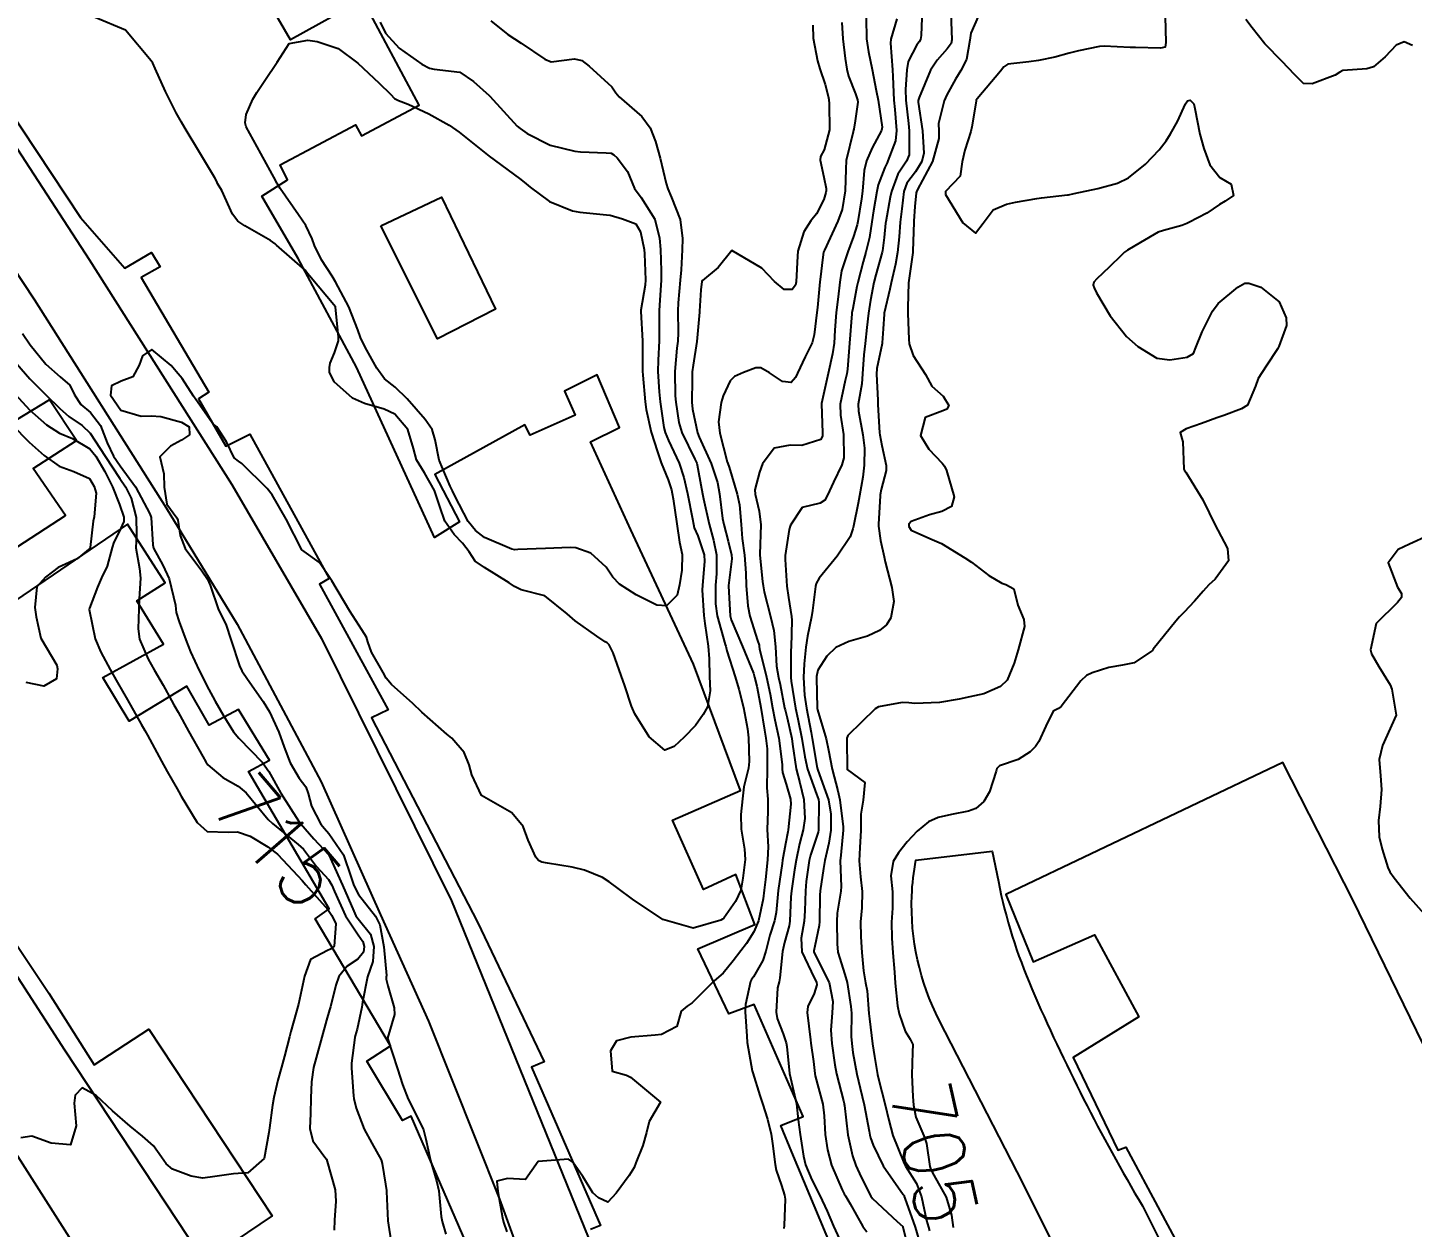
# Model space of a CAD drawing. Header units: metres. Extents: x 298520 to 308411, y 7433745 to 7450750.
# Drawn here: x 305556.5 to 305647.5, y 7436305.3 to 7436384.1 of the extents above; entities that cross this region are included whole.
import ezdxf
from ezdxf.enums import TextEntityAlignment as Align

# ---------------------------------------------------------------- set-up
doc = ezdxf.new("R2010")
doc.units = ezdxf.units.M
doc.header["$LTSCALE"] = 10
for name, color, linetype in [('Cotas', 45, 'Continuous'), ('Curvas de Nivel 1m', 11, 'Continuous'), ('Curvas de Nivel 5m', 15, 'Continuous'), ('Edificações', 30, 'Continuous'), ('Vias Primárias', 230, 'Continuous')]:
    doc.layers.add(name, color=color, linetype=linetype)
doc.styles.add('Style-STANDARD', font='STANDARD.shx')

msp = doc.modelspace()

# ---------------------------------------------------------------- linework, layer by layer
at = {"layer": 'Curvas de Nivel 1m', "flags": 128}
for points, elevation in [([(305615.289, 7436385.365), (305615.215, 7436383.635), (305615.169, 7436383.367), (305615.087, 7436383.222), (305614.938, 7436383.028), (305614.371, 7436381.926), (305614.278, 7436381.376), (305614.184, 7436380.093), (305614.203, 7436379.377), (305614.395, 7436377.85), (305614.437, 7436377.374), (305614.421, 7436375.8), (305614.262, 7436375.376), (305613.688, 7436374.528), (305613.258, 7436373.386), (305613.182, 7436373.022), (305612.892, 7436371.389), (305612.879, 7436371.302), (305612.783, 7436370.364), (305612.682, 7436369.483), (305612.666, 7436369.391), (305612.24, 7436367.906), (305612.113, 7436367.396), (305611.878, 7436366.251), (305611.748, 7436365.4), (305611.653, 7436364.461), (305611.538, 7436363.402), (305611.442, 7436362.653), (305611.368, 7436361.403), (305611.324, 7436360.745), (305611.087, 7436359.406), (305611.095, 7436358.959), (305611.391, 7436357.402), (305611.493, 7436356.528), (305611.483, 7436355.401), (305611.382, 7436354.616), (305611.169, 7436353.404), (305611.076, 7436352.904), (305610.772, 7436351.408), (305610.731, 7436351.228), (305610.546, 7436350.699), (305609.695, 7436349.423), (305608.518, 7436347.995), (305608.318, 7436347.638), (305608.27, 7436347.442), (305608.074, 7436345.859), (305608.01, 7436345.445), (305607.742, 7436344.175), (305607.633, 7436343.448), (305607.533, 7436342.363), (305607.497, 7436341.449), (305607.56, 7436340.31), (305607.681, 7436339.447), (305607.988, 7436337.854), (305608.064, 7436337.443), (305608.366, 7436335.63), (305608.402, 7436335.44), (305608.423, 7436335.379), (305609.122, 7436333.432), (305609.284, 7436332.475), (305609.276, 7436331.43), (305609.16, 7436330.576), (305608.896, 7436329.434), (305608.81, 7436328.912), (305608.585, 7436327.437), (305608.554, 7436327.152), (305608.543, 7436325.437), (305608.52, 7436325.158), (305608.227, 7436323.813), (305608.165, 7436323.499), (305608.167, 7436323.441), (305608.221, 7436323.327), (305609.173, 7436321.43), (305609.424, 7436320.184), (305609.364, 7436319.428), (305609.288, 7436318.302), (305609.35, 7436317.428), (305609.539, 7436316.019), (305609.65, 7436315.425), (305610.105, 7436313.651), (305610.156, 7436313.472), (305610.167, 7436313.419), (305610.182, 7436313.338), (305610.406, 7436311.415), (305610.696, 7436310.047), (305610.925, 7436309.407), (305611.283, 7436308.64), (305611.912, 7436307.392), (305612.03, 7436307.225), (305613.648, 7436305.734), (305614.003, 7436305.401), (305614.016, 7436305.37), (305614.409, 7436303.786)], 708), ([(305579.671, 7436384.51), (305580.02, 7436383.784), (305580.929, 7436382.81), (305582.414, 7436381.755), (305582.91, 7436381.497), (305583.23, 7436381.427), (305584.908, 7436381.232), (305585.8, 7436380.614), (305586.845, 7436379.701), (305586.869, 7436379.677), (305586.892, 7436379.653), (305588.674, 7436377.682), (305588.87, 7436377.512), (305589.341, 7436377.198), (305590.855, 7436376.423), (305592.456, 7436376.027), (305592.847, 7436375.994), (305594.532, 7436375.927), (305594.846, 7436375.892), (305595.024, 7436375.787), (305595.241, 7436375.604), (305595.929, 7436374.688), (305596.383, 7436373.587), (305596.814, 7436372.983), (305597.723, 7436371.571), (305598.036, 7436370.312), (305598.087, 7436369.567), (305598.142, 7436368.183), (305598.141, 7436367.566), (305598.058, 7436366.242), (305598.008, 7436365.567), (305598.015, 7436364.262), (305598.013, 7436363.567), (305597.938, 7436362.314), (305597.926, 7436361.567), (305598.002, 7436360.224), (305598.072, 7436359.566), (305598.316, 7436357.883), (305598.397, 7436357.562), (305598.625, 7436357.026), (305599.321, 7436355.549), (305599.637, 7436354.588), (305599.862, 7436353.541), (305600.202, 7436351.892), (305600.257, 7436351.534), (305600.309, 7436351.293), (305600.545, 7436350.755), (305600.953, 7436349.526), (305600.983, 7436349.071), (305600.845, 7436347.527), (305600.838, 7436347.196), (305600.943, 7436345.525), (305601.006, 7436344.996), (305601.226, 7436343.522), (305601.296, 7436342.676), (305601.307, 7436341.521), (305601.365, 7436340.579), (305601.172, 7436339.522), (305600.896, 7436339.037), (305600.401, 7436338.304), (305599.644, 7436337.541), (305598.998, 7436336.936), (305598.38, 7436336.679), (305597.36, 7436337.57), (305596.408, 7436339.081), (305596.245, 7436339.416), (305596.194, 7436339.583), (305595.758, 7436340.922), (305595.519, 7436341.594), (305594.986, 7436343.071), (305594.728, 7436343.606), (305594.586, 7436343.73), (305594.465, 7436343.807), (305593.911, 7436344.173), (305592.478, 7436345.175), (305591.97, 7436345.635), (305590.5, 7436346.817), (305588.951, 7436347.229), (305588.509, 7436347.427), (305588.147, 7436347.684), (305586.523, 7436348.687), (305585.921, 7436349.103), (305585.517, 7436349.715), (305585.09, 7436350.273), (305584.544, 7436350.849), (305583.936, 7436351.736), (305583.606, 7436352.701), (305583.248, 7436353.743), (305582.594, 7436354.907), (305582.068, 7436355.755), (305581.864, 7436356.508), (305581.489, 7436357.761), (305580.643, 7436358.759), (305579.952, 7436359.087), (305578.649, 7436359.448), (305577.855, 7436359.808), (305576.663, 7436360.872), (305576.356, 7436361.511), (305576.345, 7436361.825), (305576.394, 7436362.108), (305576.687, 7436362.789), (305576.952, 7436363.565), (305576.938, 7436363.818), (305576.736, 7436365.807), (305575.034, 7436367.846), (305574.915, 7436368.008), (305574.757, 7436368.212), (305572.866, 7436369.869), (305572.774, 7436369.949), (305572.481, 7436370.168), (305570.785, 7436371.127), (305570.331, 7436371.44), (305569.98, 7436371.902), (305569.274, 7436373.455), (305569.001, 7436373.917), (305568.94, 7436374.034), (305568.826, 7436374.272), (305567.836, 7436375.93), (305566.867, 7436377.526), (305566.62, 7436377.943), (305566.278, 7436378.547), (305565.569, 7436379.953), (305564.908, 7436381.467), (305564.754, 7436381.805), (305564.643, 7436381.964), (305562.943, 7436383.99), (305560.951, 7436384.812)], 714), ([(305586.952, 7436384.598), (305588.068, 7436383.689), (305588.934, 7436383.119), (305590.501, 7436382.074), (305590.917, 7436381.911), (305592.453, 7436382.102), (305592.918, 7436381.994), (305593.399, 7436381.625), (305594.899, 7436380.255), (305595.156, 7436379.867), (305595.384, 7436379.603), (305596.874, 7436378.32), (305597.418, 7436377.574), (305597.756, 7436376.669), (305598.074, 7436375.568), (305598.476, 7436373.913), (305598.569, 7436373.563), (305598.814, 7436372.984), (305599.383, 7436371.551), (305599.54, 7436370.308), (305599.514, 7436369.549), (305599.443, 7436368.233), (305599.383, 7436367.55), (305599.244, 7436366.069), (305599.233, 7436365.552), (305599.261, 7436364.104), (305599.229, 7436363.552), (305599.166, 7436363.083), (305599.039, 7436361.555), (305599.065, 7436359.962), (305599.099, 7436359.553), (305599.296, 7436358.207), (305599.496, 7436357.547), (305600.342, 7436355.799), (305600.476, 7436355.532), (305600.505, 7436355.435), (305600.597, 7436354.949), (305600.852, 7436353.527), (305600.915, 7436353.19), (305601.284, 7436351.523), (305601.583, 7436350.479), (305601.778, 7436349.518), (305601.768, 7436348.27), (305601.716, 7436347.518), (305601.715, 7436346.297), (305601.817, 7436345.517), (305602.338, 7436343.637), (305602.377, 7436343.511), (305602.458, 7436343.209), (305603.001, 7436341.504), (305603.233, 7436340.694), (305603.539, 7436339.499), (305603.812, 7436338.083), (305603.866, 7436337.495), (305603.918, 7436335.946), (305603.868, 7436335.495), (305603.572, 7436334.277), (305603.471, 7436333.499), (305603.369, 7436332.458), (305603.386, 7436331.499), (305603.611, 7436330.186), (305603.65, 7436329.496), (305603.51, 7436328.269), (305603.371, 7436327.499), (305603.028, 7436326.735), (305602.245, 7436325.643), (305602.177, 7436325.578), (305602.058, 7436325.513), (305600.237, 7436324.989), (305598.243, 7436325.56), (305596.263, 7436326.898), (305595.319, 7436327.594), (305594.721, 7436328.047), (305594.28, 7436328.322), (305593.11, 7436328.797), (305592.287, 7436328.997), (305590.666, 7436329.27), (305590.29, 7436329.334), (305590.074, 7436329.437), (305589.899, 7436329.656), (305589.405, 7436330.765), (305589.067, 7436331.669), (305588.326, 7436332.562), (305586.343, 7436333.7), (305585.706, 7436335.059), (305585.515, 7436335.713), (305585.193, 7436336.535), (305584.389, 7436337.464), (305584.06, 7436337.733), (305582.407, 7436339.18), (305581.815, 7436339.756), (305580.425, 7436341.007), (305580.078, 7436341.424), (305579.872, 7436341.778), (305579.116, 7436343.127), (305578.87, 7436343.794), (305578.788, 7436344.117), (305578.471, 7436344.593), (305577.685, 7436345.808), (305576.513, 7436347.82), (305575.703, 7436349.011), (305574.533, 7436349.85), (305573.512, 7436351.86), (305572.577, 7436353.466), (305572.267, 7436353.873), (305570.599, 7436355.523), (305570.384, 7436355.677), (305570.097, 7436355.898), (305569.579, 7436356.945), (305568.942, 7436357.915), (305568.773, 7436358.057), (305568.636, 7436358.188), (305567.428, 7436359.932), (305566.665, 7436361.1), (305566.276, 7436361.553), (305565.942, 7436361.951), (305564.688, 7436363.003), (305564.078, 7436362.58), (305563.855, 7436361.978), (305563.431, 7436361.216), (305562.662, 7436360.926), (305562.041, 7436360.615), (305561.974, 7436359.997), (305562.643, 7436359.022), (305563.984, 7436358.632), (305564.64, 7436358.646), (305565.276, 7436358.597), (305566.636, 7436358.23), (305567.138, 7436357.935), (305567.159, 7436357.401), (305566.619, 7436357.043), (305565.905, 7436356.659), (305565.202, 7436355.961), (305565.466, 7436354.832), (305565.496, 7436353.956), (305565.672, 7436352.847), (305566.319, 7436351.944), (305566.393, 7436351.784), (305566.541, 7436350.792), (305566.874, 7436349.937), (305567.972, 7436348.472), (305568.33, 7436347.922), (305568.507, 7436347.516), (305569.056, 7436345.911), (305569.533, 7436344.963), (305569.902, 7436343.898), (305570.438, 7436342.217), (305570.602, 7436341.888), (305570.972, 7436341.34), (305571.994, 7436339.874), (305572.406, 7436339.211), (305573.031, 7436337.864), (305573.364, 7436336.874), (305573.774, 7436335.856), (305574.353, 7436334.844), (305574.79, 7436334.286), (305574.944, 7436333.841), (305575.158, 7436333.01), (305575.786, 7436331.828), (305576.016, 7436331.531), (305576.307, 7436331.214), (305577.279, 7436329.81), (305577.77, 7436328.314), (305577.943, 7436327.803), (305578.264, 7436327.2), (305579.371, 7436325.783), (305579.666, 7436325.208), (305579.915, 7436323.775), (305580.088, 7436321.878), (305580.08, 7436321.772), (305580.068, 7436321.648), (305580.187, 7436321.21), (305580.604, 7436319.766), (305580.617, 7436319.317), (305580.153, 7436317.77), (305580.808, 7436315.763), (305581.151, 7436314.721), (305581.509, 7436313.756), (305582.086, 7436312.643), (305582.517, 7436311.746), (305582.68, 7436311.13), (305582.986, 7436309.741), (305583.386, 7436308.39), (305583.538, 7436307.735), (305583.695, 7436306.046), (305583.749, 7436305.733), (305583.994, 7436304.887)], 713), ([(305608.092, 7436384.308), (305608.116, 7436383.448), (305608.399, 7436381.967), (305608.562, 7436381.444), (305608.903, 7436380.417), (305609.109, 7436379.651), (305609.148, 7436379.436), (305609.18, 7436379.144), (305609.199, 7436377.435), (305608.85, 7436376.124), (305608.602, 7436375.685), (305608.575, 7436375.443), (305608.832, 7436374.335), (305608.971, 7436373.585), (305608.974, 7436373.438), (305608.951, 7436373.308), (305608.814, 7436372.864), (305608.331, 7436371.914), (305607.975, 7436371.448), (305607.504, 7436370.735), (305607.119, 7436369.457), (305607.085, 7436369.14), (305607.006, 7436367.457), (305606.961, 7436367.237), (305606.738, 7436366.955), (305606.211, 7436366.941), (305605.58, 7436367.477), (305604.756, 7436368.351), (305602.773, 7436369.51), (305601.875, 7436368.4), (305600.858, 7436367.529), (305600.808, 7436367.464), (305600.737, 7436366.93), (305600.654, 7436365.531), (305600.652, 7436365.46), (305600.478, 7436363.533), (305600.23, 7436361.986), (305600.181, 7436361.537), (305600.174, 7436361.044), (305600.162, 7436359.537), (305600.202, 7436359.09), (305600.526, 7436357.532), (305600.629, 7436357.252), (305601.427, 7436355.522), (305601.837, 7436354.271), (305601.977, 7436353.516), (305602.166, 7436351.907), (305602.244, 7436351.513), (305602.542, 7436350.426), (305602.767, 7436349.508), (305602.786, 7436349.252), (305602.563, 7436347.509), (305602.56, 7436347.462), (305602.669, 7436345.508), (305602.732, 7436345.255), (305603.47, 7436343.5), (305604.193, 7436341.736), (305604.277, 7436341.492), (305604.427, 7436340.889), (305604.65, 7436339.721), (305604.685, 7436339.486), (305604.918, 7436338.002), (305605.008, 7436337.481), (305605.092, 7436336.77), (305605.092, 7436335.479), (305605.086, 7436334.215), (305605.151, 7436333.478), (305605.145, 7436332.663), (305605.096, 7436331.478), (305605.162, 7436330.337), (305605.122, 7436329.478), (305604.982, 7436328.182), (305604.908, 7436327.48), (305604.832, 7436326.914), (305604.527, 7436325.486), (305604.235, 7436324.742), (305603.736, 7436323.986), (305603.377, 7436323.498), (305602.877, 7436322.839), (305602.201, 7436322.033), (305601.925, 7436321.786), (305601.598, 7436321.519), (305600.178, 7436320.087), (305599.854, 7436319.865), (305599.462, 7436319.547), (305599.176, 7436318.537), (305598.157, 7436318.003), (305597.754, 7436317.967), (305596.156, 7436317.844), (305595.213, 7436317.594), (305594.81, 7436316.933), (305594.924, 7436315.598), (305595.869, 7436315.332), (305596.119, 7436315.215), (305598.103, 7436313.56), (305597.351, 7436312.3), (305597.168, 7436311.569), (305596.924, 7436310.712), (305596.48, 7436309.576), (305596.358, 7436309.269), (305596.045, 7436308.748), (305595.182, 7436307.593), (305594.63, 7436306.994), (305594.028, 7436307.288), (305593.642, 7436307.614), (305592.99, 7436308.673), (305592.346, 7436309.627), (305592.055, 7436309.819), (305590.053, 7436309.66), (305589.219, 7436308.491), (305588.042, 7436308.543), (305587.354, 7436308.373), (305587.411, 7436307.686), (305587.724, 7436305.966), (305587.775, 7436305.682), (305587.997, 7436305.039)], 712), ([(305610.015, 7436384.486), (305610.064, 7436383.423), (305610.224, 7436382.12), (305610.328, 7436381.419), (305610.443, 7436380.952), (305610.897, 7436379.81), (305611.034, 7436379.409), (305611.048, 7436379.251), (305610.872, 7436378.03), (305610.791, 7436377.484), (305610.782, 7436377.411), (305610.759, 7436377.309), (305610.297, 7436375.418), (305610.259, 7436374.841), (305610.223, 7436373.419), (305610.017, 7436372.21), (305609.754, 7436371.426), (305608.863, 7436369.527), (305608.818, 7436369.439), (305608.812, 7436369.4), (305608.767, 7436369.076), (305608.585, 7436367.602), (305608.567, 7436367.442), (305608.403, 7436365.767), (305608.356, 7436365.444), (305608.192, 7436363.961), (305608.062, 7436363.446), (305607.607, 7436362.533), (305607.095, 7436361.456), (305606.96, 7436361.167), (305606.667, 7436360.841), (305606.111, 7436360.912), (305605.244, 7436361.481), (305604.677, 7436361.793), (305604.361, 7436361.809), (305603.548, 7436361.501), (305602.948, 7436361.229), (305602.667, 7436360.945), (305602.206, 7436359.966), (305602.07, 7436359.516), (305601.902, 7436358.255), (305601.997, 7436357.516), (305602.481, 7436355.635), (305602.52, 7436355.511), (305602.601, 7436355.277), (305603.129, 7436353.505), (305603.276, 7436352.799), (305603.384, 7436351.502), (305603.463, 7436350.581), (305603.616, 7436349.499), (305603.708, 7436348.312), (305603.718, 7436347.498), (305603.83, 7436346.159), (305603.957, 7436345.495), (305604.467, 7436343.889), (305604.567, 7436343.591), (305604.581, 7436343.488), (305604.603, 7436343.346), (305605.065, 7436341.481), (305605.302, 7436340.357), (305605.457, 7436339.474), (305605.613, 7436338.68), (305605.863, 7436337.468), (305606.087, 7436335.744), (305606.091, 7436335.464), (305606.112, 7436335.215), (305606.353, 7436334.461), (305606.624, 7436333.457), (305606.647, 7436333.148), (305606.477, 7436331.458), (305606.454, 7436331.316), (305606.304, 7436330.523), (305606.114, 7436329.463), (305606.078, 7436329.25), (305605.833, 7436327.467), (305605.693, 7436326.026), (305605.59, 7436325.47), (305605.287, 7436324.527), (305605.003, 7436323.478), (305604.82, 7436322.875), (305604.197, 7436321.794), (305604.063, 7436321.623), (305603.998, 7436321.492), (305603.688, 7436319.984), (305603.666, 7436319.495), (305603.756, 7436317.895), (305603.791, 7436317.494), (305604.125, 7436315.614), (305604.154, 7436315.49), (305604.619, 7436313.994), (305604.784, 7436313.48), (305605.122, 7436312.44), (305605.354, 7436311.471), (305605.446, 7436310.849), (305605.619, 7436309.467), (305605.685, 7436309.101), (305606.039, 7436308.095), (305606.242, 7436307.458), (305606.287, 7436307.199), (305606.211, 7436305.458), (305606.188, 7436305.271)], 711), ([(305613.612, 7436384.728), (305613.219, 7436383.387), (305613.199, 7436383.127), (305613.331, 7436381.386), (305613.352, 7436380.942), (305613.432, 7436379.385), (305613.488, 7436378.78), (305613.597, 7436377.383), (305613.537, 7436376.702), (305613.033, 7436375.388), (305612.973, 7436375.258), (305612.839, 7436374.955), (305612.402, 7436373.819), (305612.307, 7436373.395), (305612.092, 7436372.109), (305611.977, 7436371.398), (305611.816, 7436370.366), (305611.589, 7436369.402), (305611.411, 7436368.756), (305611.057, 7436367.407), (305611, 7436367.148), (305610.726, 7436365.696), (305610.671, 7436365.411), (305610.668, 7436365.357), (305610.513, 7436363.413), (305610.375, 7436361.717), (305610.326, 7436361.415), (305610.219, 7436360.967), (305609.906, 7436359.421), (305609.909, 7436358.684), (305610.109, 7436357.418), (305610.141, 7436355.886), (305610.015, 7436355.419), (305609.454, 7436354.289), (305609.068, 7436353.433), (305608.894, 7436353.119), (305608.575, 7436352.92), (305607.404, 7436352.618), (305606.634, 7436351.459), (305606.613, 7436351.399), (305606.55, 7436351.181), (305606.284, 7436349.464), (305606.273, 7436349.207), (305606.392, 7436347.462), (305606.502, 7436346.719), (305606.706, 7436345.458), (305606.712, 7436345.226), (305606.668, 7436343.458), (305606.664, 7436343.254), (305606.649, 7436341.458), (305606.667, 7436341.221), (305606.973, 7436339.454), (305607.116, 7436338.742), (305607.378, 7436337.45), (305607.57, 7436336.253), (305607.742, 7436335.446), (305608.346, 7436333.795), (305608.478, 7436333.439), (305608.501, 7436333.278), (305608.48, 7436331.438), (305608.456, 7436331.294), (305608.307, 7436330.844), (305607.945, 7436329.795), (305607.866, 7436329.444), (305607.672, 7436328.053), (305607.612, 7436327.447), (305607.567, 7436326.133), (305607.523, 7436325.447), (305607.338, 7436324.343), (305607.373, 7436323.449), (305608.197, 7436321.723), (305608.34, 7436321.439), (305608.368, 7436321.262), (305608.186, 7436320.702), (305607.78, 7436319.841), (305607.728, 7436319.444), (305607.943, 7436317.654), (305607.974, 7436317.442), (305608.135, 7436316.236), (305608.232, 7436315.439), (305608.263, 7436315.297), (305608.756, 7436313.433), (305608.853, 7436312.671), (305608.914, 7436311.432), (305609.057, 7436310.436), (305609.336, 7436309.427), (305610.037, 7436307.809), (305610.167, 7436307.55), (305610.238, 7436307.417), (305610.556, 7436306.881), (305611.389, 7436305.399), (305611.644, 7436305.04)], 709), ([(305617.168, 7436385.13), (305617.222, 7436383.337), (305617.178, 7436383.099), (305616.934, 7436382.751), (305616.263, 7436382.01), (305615.836, 7436381.356), (305615.095, 7436379.567), (305615.016, 7436379.368), (305615.012, 7436379.248), (305615.304, 7436377.363), (305615.387, 7436375.901), (305615.255, 7436375.364), (305614.836, 7436374.677), (305614.282, 7436373.922), (305614.085, 7436373.377), (305613.94, 7436372.245), (305613.847, 7436371.379), (305613.762, 7436370.402), (305613.667, 7436369.381), (305613.53, 7436368.613), (305613.249, 7436367.385), (305613.159, 7436366.966), (305612.797, 7436365.389), (305612.783, 7436365.328), (305612.713, 7436364.362), (305612.654, 7436363.439), (305612.645, 7436363.391), (305612.309, 7436361.764), (305612.285, 7436361.394), (305612.361, 7436359.687), (305612.37, 7436359.393), (305612.489, 7436357.537), (305612.504, 7436357.391), (305612.623, 7436356.705), (305612.92, 7436355.387), (305612.918, 7436355.068), (305612.587, 7436353.803), (305612.524, 7436353.45), (305612.517, 7436353.391), (305612.422, 7436351.524), (305612.423, 7436351.391), (305612.544, 7436350.466), (305612.777, 7436349.388), (305612.863, 7436349.053), (305613.281, 7436347.382), (305613.424, 7436346.456), (305613.234, 7436345.382), (305612.935, 7436344.929), (305612.475, 7436344.552), (305611.701, 7436344.167), (305610.467, 7436343.828), (305609.611, 7436343.423), (305609.023, 7436342.866), (305608.44, 7436341.939), (305608.347, 7436341.528), (305608.342, 7436341.441), (305608.38, 7436339.473), (305608.387, 7436339.44), (305608.412, 7436339.327), (305608.981, 7436337.434), (305609.137, 7436336.677), (305609.38, 7436335.43), (305609.753, 7436334.022), (305609.885, 7436333.425), (305610.097, 7436331.642), (305610.095, 7436331.422), (305609.93, 7436329.79), (305609.904, 7436329.424), (305609.962, 7436327.737), (305609.947, 7436327.423), (305609.7, 7436325.977), (305609.677, 7436325.426), (305609.698, 7436323.955), (305609.749, 7436323.425), (305610.201, 7436321.956), (305610.35, 7436321.418), (305610.607, 7436319.843), (305610.632, 7436319.413), (305610.624, 7436317.879), (305610.654, 7436317.412), (305610.739, 7436316.816), (305610.988, 7436315.407), (305611.205, 7436314.494), (305611.476, 7436313.399), (305611.811, 7436311.66), (305611.855, 7436311.393), (305611.895, 7436311.217), (305612.066, 7436310.735), (305612.722, 7436309.383), (305614.034, 7436307.507), (305614.09, 7436307.425), (305614.111, 7436307.369), (305614.146, 7436307.253), (305614.817, 7436305.358), (305615.091, 7436304.45)], 707), ([(305618.958, 7436384.873), (305618.482, 7436383.79), (305618.409, 7436383.325), (305618.189, 7436382.063), (305617.831, 7436381.331), (305617.475, 7436380.766), (305616.897, 7436379.724), (305616.728, 7436379.342), (305616.364, 7436377.855), (305616.373, 7436377.347), (305616.375, 7436376.864), (305615.966, 7436375.353), (305614.982, 7436373.526), (305614.905, 7436373.369), (305614.899, 7436373.292), (305614.808, 7436372.395), (305614.738, 7436371.427), (305614.735, 7436371.371), (305614.679, 7436369.465), (305614.672, 7436369.371), (305614.426, 7436367.695), (305614.392, 7436367.374), (305614.34, 7436365.761), (305614.338, 7436365.374), (305614.404, 7436363.675), (305614.437, 7436363.373), (305614.692, 7436362.616), (305615.494, 7436361.358), (305615.922, 7436360.607), (305616.659, 7436359.932), (305617.042, 7436359.336), (305616.91, 7436359.077), (305616.648, 7436358.984), (305615.47, 7436358.528), (305615.173, 7436357.362), (305615.729, 7436356.468), (305616.605, 7436355.538), (305616.75, 7436355.339), (305616.878, 7436355.06), (305617.378, 7436353.332), (305617.208, 7436352.699), (305616.568, 7436352.363), (305615.763, 7436352.154), (305614.558, 7436351.714), (305614.405, 7436351.521), (305614.404, 7436351.371), (305614.55, 7436351.127), (305615.785, 7436350.591), (305616.542, 7436350.255), (305618.096, 7436349.324), (305618.53, 7436349.025), (305619.672, 7436348.157), (305620.517, 7436347.662), (305620.789, 7436347.57), (305621.314, 7436347.288), (305621.57, 7436346.211), (305621.957, 7436345.278), (305622.006, 7436344.805), (305621.582, 7436343.283), (305621.326, 7436342.41), (305620.856, 7436341.294), (305620.429, 7436340.864), (305619.341, 7436340.394), (305618.422, 7436340.181), (305617.704, 7436340.044), (305616.418, 7436339.824), (305614.804, 7436339.752), (305614.417, 7436339.789), (305613.972, 7436339.82), (305612.414, 7436339.529), (305612.191, 7436339.393), (305610.395, 7436337.644), (305610.332, 7436337.482), (305610.328, 7436337.421), (305610.363, 7436335.42), (305611.513, 7436334.561), (305611.406, 7436333.404), (305611.252, 7436332.483), (305611.249, 7436331.406), (305611.189, 7436330.294), (305611.144, 7436329.407), (305611.237, 7436328.361), (305611.347, 7436327.404), (305611.329, 7436326.332), (305611.236, 7436325.405), (305611.255, 7436324.426), (305611.328, 7436323.403), (305611.42, 7436322.186), (305611.57, 7436321.399), (305611.665, 7436320.876), (305611.787, 7436319.396), (305611.814, 7436319.04), (305612.017, 7436317.392), (305612.141, 7436316.567), (305612.34, 7436315.388), (305612.408, 7436315.099), (305612.859, 7436313.382), (305613.092, 7436312.375), (305613.362, 7436311.377), (305614.056, 7436309.649), (305614.143, 7436309.458), (305614.199, 7436309.368), (305614.909, 7436308.224), (305615.231, 7436307.352), (305615.563, 7436305.794), (305615.689, 7436305.345), (305615.763, 7436305.106)], 706), ([(305556.192, 7436364.065), (305556.692, 7436363.309), (305557.716, 7436362.05), (305558.665, 7436361.211), (305559.285, 7436360.657), (305559.595, 7436360.026), (305560.027, 7436359.4), (305560.641, 7436358.861), (305561.314, 7436358.003), (305561.743, 7436356.872), (305562.155, 7436355.994), (305562.597, 7436355.364), (305563.615, 7436353.98), (305564.557, 7436352.221), (305564.636, 7436351.969), (305564.74, 7436350.172), (305564.793, 7436349.966), (305565.412, 7436348.847), (305565.814, 7436347.95), (305566.228, 7436346.202), (305566.249, 7436345.944), (305566.268, 7436345.73), (305566.475, 7436345.116), (305566.92, 7436343.935), (305567.229, 7436343.155), (305567.78, 7436341.927), (305568.421, 7436340.68), (305568.689, 7436340.189), (305568.844, 7436339.914), (305569.411, 7436338.913), (305570.044, 7436337.895), (305570.387, 7436337.483), (305571.947, 7436335.874), (305572.357, 7436335.282), (305573.154, 7436333.862), (305574.316, 7436332.035), (305574.458, 7436331.848), (305575.33, 7436330.862), (305576.293, 7436329.832), (305576.309, 7436329.803), (305577.212, 7436327.811), (305577.947, 7436326.103), (305578.09, 7436325.802), (305578.241, 7436325.601), (305579.045, 7436324.601), (305579.272, 7436323.784), (305579.196, 7436322.798), (305578.841, 7436321.79), (305578.509, 7436320.128), (305578.483, 7436319.795), (305578.159, 7436318.366), (305578.036, 7436317.919), (305578.011, 7436317.801), (305577.805, 7436316.126), (305577.787, 7436315.803), (305577.925, 7436313.982), (305577.95, 7436313.802), (305578.094, 7436313.175), (305578.618, 7436311.792), (305579.141, 7436310.861), (305579.743, 7436309.775), (305579.817, 7436309.54), (305580.037, 7436308.178), (305580.097, 7436307.769), (305580.105, 7436307.697), (305580.193, 7436305.768), (305580.421, 7436304.208)], 714), ([(305555.699, 7436360.07), (305556.643, 7436359.043), (305557.753, 7436358.049), (305558.625, 7436357.507), (305559.48, 7436357.167), (305560.61, 7436356.489), (305561.001, 7436356.006), (305561.604, 7436354.989), (305562.093, 7436353.995), (305562.566, 7436352.833), (305562.831, 7436351.987), (305562.834, 7436351.704), (305562.543, 7436351.022), (305562.175, 7436350.356), (305562.069, 7436349.995), (305561.742, 7436348.777), (305561.368, 7436348.001), (305561.114, 7436347.394), (305560.578, 7436346.009), (305560.569, 7436345.922), (305560.958, 7436344.005), (305561.32, 7436343.131), (305561.947, 7436341.995), (305562.424, 7436341.141), (305563.079, 7436339.983), (305563.986, 7436338.385), (305564.218, 7436337.972), (305564.388, 7436337.665), (305565.324, 7436335.956), (305565.697, 7436335.29), (305566.345, 7436334.143), (305566.457, 7436333.939), (305566.613, 7436333.663), (305567.657, 7436331.927), (305568.307, 7436331.354), (305569.698, 7436331.29), (305570.307, 7436331.32), (305571.141, 7436331.045), (305572.298, 7436330.336), (305572.925, 7436329.864), (305574.279, 7436328.438), (305574.545, 7436328.115), (305574.788, 7436327.842), (305576.249, 7436326.215), (305576.508, 7436325.817), (305576.766, 7436325.286), (305576.65, 7436323.816), (305576.424, 7436323.614), (305576.218, 7436323.516), (305575.114, 7436322.932), (305574.7, 7436321.842), (305574.321, 7436319.995), (305574.281, 7436319.848), (305574.169, 7436319.461), (305573.814, 7436318.196), (305573.731, 7436317.854), (305573.399, 7436316.592), (305573.194, 7436315.859), (305572.966, 7436315.009), (305572.689, 7436313.864), (305572.597, 7436313.364), (305572.4, 7436311.867), (305572.356, 7436311.581), (305572.053, 7436309.87), (305570.996, 7436308.928), (305570.043, 7436308.851), (305568.809, 7436308.677), (305568.039, 7436308.569), (305567.258, 7436308.71), (305566.045, 7436309.16), (305565.613, 7436309.511), (305565.323, 7436309.951), (305564.788, 7436310.687), (305564.073, 7436311.328), (305563.252, 7436311.978), (305562.093, 7436313.002), (305561.024, 7436314.001), (305560.108, 7436314.511), (305559.653, 7436314.017), (305559.571, 7436313.491), (305559.713, 7436312.016), (305559.33, 7436310.755), (305558.065, 7436310.865), (305556.794, 7436311.331), (305556.07, 7436311.214)], 716), ([(305555.492, 7436358.071), (305556.616, 7436356.923), (305557.618, 7436356.05), (305558.596, 7436355.345), (305559.554, 7436354.987), (305560.588, 7436354.522), (305560.896, 7436354.007), (305561.015, 7436353.567), (305560.887, 7436352.007), (305560.832, 7436351.725), (305560.62, 7436350.009), (305560.599, 7436349.942), (305560.531, 7436349.862), (305559.767, 7436349.263), (305558.519, 7436348.696), (305558.159, 7436348.401), (305557.689, 7436348.048), (305557.133, 7436347.424), (305556.994, 7436346.055), (305557.086, 7436345.445), (305557.387, 7436344.051), (305558.436, 7436342.26), (305558.493, 7436342.039), (305558.426, 7436341.362), (305557.577, 7436340.893), (305556.424, 7436341.132)], 717), ([(305648.551, 7436350.783), (305647.301, 7436350.217), (305646.542, 7436349.869), (305645.892, 7436348.99), (305646.509, 7436347.387), (305646.761, 7436346.977), (305646.774, 7436346.704), (305646.497, 7436346.386), (305645.108, 7436345.001), (305644.743, 7436343.283), (305644.804, 7436343.005), (305645.272, 7436342.176), (305646.017, 7436340.986), (305646.131, 7436340.685), (305646.413, 7436338.98), (305645.516, 7436336.993), (305645.293, 7436336.082), (305645.38, 7436334.995), (305645.455, 7436334.094), (305645.363, 7436332.995), (305645.259, 7436332.066), (305645.311, 7436330.995), (305645.49, 7436330.177), (305645.878, 7436328.986), (305646.009, 7436328.704), (305646.286, 7436328.289), (305647.33, 7436326.969), (305648.258, 7436325.939)], 704)]:
    msp.add_lwpolyline(points, dxfattribs=dict(at, elevation=elevation))
at = {"layer": 'Curvas de Nivel 5m', "flags": 128}
for points, elevation in [([(305611.597, 7436384.763), (305611.626, 7436383.403), (305611.765, 7436382.567), (305611.999, 7436381.399), (305612.268, 7436380.027), (305612.397, 7436379.395), (305612.656, 7436377.602), (305612.615, 7436377.392), (305611.988, 7436376.262), (305611.628, 7436375.402), (305611.48, 7436374.76), (305611.362, 7436373.405), (305611.308, 7436372.913), (305611.051, 7436371.407), (305611.006, 7436371.193), (305610.783, 7436370.432), (305610.403, 7436369.416), (305609.992, 7436368.184), (305609.866, 7436367.423), (305609.766, 7436366.458), (305609.643, 7436365.426), (305609.551, 7436364.267), (305609.498, 7436363.428), (305609.397, 7436362.724), (305609.099, 7436361.434), (305608.681, 7436359.467), (305608.68, 7436359.44), (305608.736, 7436357.54), (305608.743, 7436357.438), (305608.738, 7436357.332), (305608.628, 7436357.085), (305607.385, 7436356.689), (305606.622, 7436356.718), (305605.56, 7436356.534), (305604.805, 7436355.487), (305604.598, 7436354.958), (305604.294, 7436353.785), (305604.319, 7436353.493), (305604.566, 7436352.39), (305604.69, 7436351.488), (305604.611, 7436349.566), (305604.61, 7436349.489), (305604.8, 7436347.77), (305604.832, 7436347.485), (305604.911, 7436347.079), (305605.326, 7436345.477), (305605.546, 7436344.547), (305605.638, 7436343.472), (305605.713, 7436342.202), (305605.846, 7436341.469), (305605.951, 7436340.99), (305606.247, 7436339.462), (305606.276, 7436339.327), (305606.406, 7436338.815), (305606.712, 7436337.457), (305606.772, 7436337.072), (305607.01, 7436335.454), (305607.256, 7436334.549), (305607.518, 7436333.448), (305607.565, 7436332.207), (305607.455, 7436331.449), (305607.224, 7436330.53), (305607.002, 7436329.453), (305606.905, 7436328.835), (305606.699, 7436327.456), (305606.666, 7436327.057), (305606.599, 7436325.456), (305606.549, 7436325.148), (305606.229, 7436324.044), (305606.111, 7436323.462), (305605.932, 7436321.729), (305605.879, 7436321.465), (305605.787, 7436321.064), (305605.7, 7436319.467), (305605.764, 7436319.061), (305606.159, 7436318.061), (305606.349, 7436317.458), (305606.386, 7436317.221), (305606.568, 7436315.456), (305606.699, 7436314.873), (305607.022, 7436313.451), (305607.143, 7436312.393), (305607.263, 7436311.448), (305607.481, 7436310.024), (305607.622, 7436309.444), (305608.043, 7436308.471), (305608.562, 7436307.435), (305609.033, 7436306.414), (305609.456, 7436305.425), (305609.991, 7436304.271)], 710), ([(305631.24, 7436384.887), (305631.287, 7436383.167), (305631.24, 7436382.865), (305630.937, 7436382.797), (305629.299, 7436382.833), (305628.938, 7436382.843), (305627.229, 7436382.927), (305626.938, 7436382.901), (305625.546, 7436382.629), (305624.931, 7436382.474), (305623.989, 7436382.198), (305622.924, 7436381.98), (305622.297, 7436381.901), (305620.92, 7436381.74), (305620.644, 7436381.567), (305620.436, 7436381.297), (305618.894, 7436379.461), (305618.837, 7436379.377), (305618.821, 7436379.321), (305618.555, 7436377.636), (305618.482, 7436377.324), (305618.078, 7436376.1), (305617.918, 7436375.329), (305617.772, 7436374.392), (305616.823, 7436373.387), (305616.813, 7436373.34), (305616.821, 7436373.181), (305617.959, 7436371.328), (305618.786, 7436370.652), (305619.289, 7436371.313), (305619.938, 7436372.171), (305620.812, 7436372.563), (305621.417, 7436372.681), (305622.818, 7436372.917), (305623.127, 7436372.958), (305624.822, 7436373.162), (305624.899, 7436373.172), (305625.278, 7436373.243), (305626.826, 7436373.575), (305628.112, 7436373.925), (305628.834, 7436374.291), (305629.944, 7436375.183), (305630.852, 7436376.12), (305631.309, 7436376.714), (305631.597, 7436377.163), (305632.057, 7436377.976), (305632.581, 7436379.153), (305632.707, 7436379.34), (305632.895, 7436379.381), (305633.131, 7436379.148), (305633.204, 7436378.831), (305633.529, 7436377.143), (305633.782, 7436376.212), (305634.171, 7436375.137), (305634.835, 7436374.308), (305635.58, 7436373.869), (305635.74, 7436373.116), (305635.195, 7436372.746), (305634.814, 7436372.522), (305633.989, 7436371.954), (305632.796, 7436371.345), (305632.659, 7436371.287), (305632.349, 7436371.154), (305631.132, 7436370.825), (305630.788, 7436370.704), (305629.62, 7436370.026), (305628.776, 7436369.53), (305628.57, 7436369.407), (305628.367, 7436369.204), (305627.562, 7436368.411), (305626.749, 7436367.654), (305626.55, 7436367.418), (305626.518, 7436367.223), (305626.574, 7436367.055), (305626.738, 7436366.732), (305627.636, 7436365.211), (305628.709, 7436363.854), (305629.44, 7436363.193), (305630.692, 7436362.44), (305631.541, 7436362.317), (305632.693, 7436362.505), (305633.105, 7436362.737), (305633.259, 7436363.144), (305633.683, 7436364.17), (305634.167, 7436365.136), (305634.345, 7436365.516), (305634.732, 7436366.021), (305636.008, 7436367.111), (305636.481, 7436367.37), (305636.747, 7436367.36), (305637.536, 7436367.092), (305638.734, 7436366.142), (305639.194, 7436365.075), (305639.212, 7436364.581), (305638.704, 7436363.196), (305638.667, 7436363.117), (305638.654, 7436363.08), (305637.871, 7436361.903), (305637.355, 7436361.093), (305637.173, 7436360.589), (305636.655, 7436359.339), (305636.264, 7436359.106), (305635.094, 7436358.675), (305634.644, 7436358.522), (305633.637, 7436358.141), (305632.632, 7436357.786), (305632.224, 7436357.561), (305632.351, 7436357.154), (305632.406, 7436356.939), (305632.477, 7436355.152), (305632.509, 7436355.059), (305632.601, 7436354.941), (305633.713, 7436353.139), (305634.557, 7436351.416), (305634.696, 7436351.128), (305635.346, 7436349.923), (305635.41, 7436349.117), (305634.521, 7436347.916), (305634.114, 7436347.537), (305633.739, 7436347.138), (305633.164, 7436346.483), (305632.492, 7436345.76), (305632.195, 7436345.447), (305631.946, 7436345.158), (305630.464, 7436343.326), (305630.403, 7436343.241), (305630.355, 7436343.181), (305629.214, 7436342.43), (305628.449, 7436342.277), (305627.545, 7436342.11), (305626.441, 7436341.769), (305626.071, 7436341.593), (305625.711, 7436341.231), (305624.416, 7436339.564), (305624.235, 7436339.431), (305623.896, 7436339.255), (305623.405, 7436338.258), (305622.943, 7436337.264), (305622.717, 7436336.937), (305622.382, 7436336.569), (305621.589, 7436336.068), (305620.368, 7436335.658), (305620.193, 7436335.474), (305620.137, 7436335.302), (305619.711, 7436333.944), (305619.336, 7436333.31), (305618.804, 7436332.847), (305618.333, 7436332.669), (305617.206, 7436332.455), (305616.327, 7436332.265), (305615.696, 7436331.976), (305614.952, 7436331.36), (305614.306, 7436330.657), (305613.723, 7436329.951), (305613.37, 7436329.379), (305613.228, 7436328.436), (305613.329, 7436327.379), (305613.326, 7436326.31), (305613.263, 7436325.38), (305613.28, 7436324.332), (305613.362, 7436323.379), (305613.474, 7436322.108), (305613.513, 7436321.377), (305613.67, 7436319.883), (305613.776, 7436319.374), (305614.161, 7436318.225), (305614.487, 7436317.696), (305614.677, 7436317.362), (305614.657, 7436316.851), (305614.594, 7436315.363), (305614.672, 7436313.925), (305614.711, 7436313.361), (305614.877, 7436312.573), (305615.388, 7436311.35), (305615.559, 7436310.839), (305615.795, 7436309.344), (305615.853, 7436309.145), (305616.047, 7436308.759), (305616.856, 7436307.332), (305617.206, 7436306.138), (305617.327, 7436305.327)], 705), ([(305647.489, 7436382.975), (305646.945, 7436383.216), (305646.418, 7436382.988), (305645.7, 7436382.23), (305644.921, 7436381.574), (305644.496, 7436381.438), (305642.917, 7436381.326), (305642.719, 7436381.228), (305642.413, 7436381.035), (305640.907, 7436380.448), (305640.335, 7436380.486), (305639.735, 7436381.068), (305638.926, 7436381.927), (305637.786, 7436383.092), (305636.953, 7436384.125), (305636.537, 7436384.684)], 705), ([(305555.818, 7436362.069), (305556.663, 7436361.087), (305557.705, 7436360.049), (305558.644, 7436359.14), (305559.221, 7436358.613), (305560.113, 7436358.018), (305560.625, 7436357.514), (305561.609, 7436356), (305562.588, 7436354.527), (305562.953, 7436353.986), (305563.318, 7436353.236), (305563.65, 7436351.979), (305563.666, 7436350.854), (305563.63, 7436349.979), (305563.873, 7436348.623), (305563.942, 7436347.976), (305563.845, 7436346.625), (305563.833, 7436345.977), (305563.788, 7436344.659), (305563.865, 7436343.976), (305564.443, 7436342.66), (305564.837, 7436341.964), (305565.415, 7436340.947), (305565.978, 7436339.947), (305566.135, 7436339.669), (305566.405, 7436339.174), (305567.091, 7436337.933), (305568.028, 7436336.264), (305568.219, 7436335.921), (305568.361, 7436335.715), (305569.343, 7436334.895), (305570.347, 7436334.329), (305570.87, 7436333.885), (305572.317, 7436332.142), (305572.598, 7436331.867), (305574.299, 7436330.498), (305574.634, 7436330.183), (305574.9, 7436329.841), (305575.492, 7436329.039), (305576.277, 7436328.191), (305576.507, 7436327.818), (305576.675, 7436327.407), (305577.393, 7436325.809), (305578.23, 7436324.551), (305578.54, 7436324.109), (305578.628, 7436323.794), (305578.587, 7436323.425), (305578.21, 7436322.967), (305577.515, 7436322.495), (305576.959, 7436321.812), (305576.762, 7436321.239), (305576.407, 7436319.818), (305576.358, 7436319.631), (305576.164, 7436318.943), (305575.852, 7436317.825), (305575.477, 7436316.485), (305575.307, 7436315.832), (305575.168, 7436314.889), (305575.135, 7436313.835), (305575.095, 7436312.827), (305575.07, 7436311.835), (305575.259, 7436311.027), (305576.054, 7436309.948), (305576.145, 7436309.819), (305576.208, 7436309.662), (305576.719, 7436307.813), (305576.763, 7436307.071), (305576.669, 7436305.813), (305576.657, 7436305.153)], 715)]:
    msp.add_lwpolyline(points, dxfattribs=dict(at, elevation=elevation))
at = {"layer": 'Curvas de Nivel 5m', "elevation": 715, "flags": 128}
msp.add_lwpolyline([(305586.843, 7436375.7), (305588.828, 7436374.237), (305589.147, 7436373.996), (305589.53, 7436373.669), (305590.809, 7436372.718), (305592.311, 7436372.124), (305592.799, 7436372.035), (305594.55, 7436371.859), (305594.796, 7436371.823), (305595.608, 7436371.598), (305596.469, 7436371.264), (305596.784, 7436370.734), (305597.025, 7436369.577), (305597.05, 7436369.297), (305597.118, 7436367.576), (305597.095, 7436367.229), (305596.811, 7436365.579), (305596.808, 7436365.493), (305596.92, 7436363.578), (305596.921, 7436363.356), (305596.913, 7436361.578), (305596.923, 7436361.325), (305597.095, 7436359.576), (305597.157, 7436359.066), (305597.482, 7436357.572), (305597.894, 7436356.287), (305598.143, 7436355.565), (305598.592, 7436354.435), (305598.812, 7436353.783), (305598.864, 7436353.556), (305598.934, 7436353.199), (305599.159, 7436351.551), (305599.341, 7436350.348), (305599.51, 7436349.545), (305599.492, 7436348.515), (305599.352, 7436347.547), (305599.192, 7436346.86), (305598.492, 7436346.158), (305597.852, 7436346.207), (305596.503, 7436346.898), (305595.395, 7436347.597), (305594.956, 7436348.042), (305594.524, 7436348.701), (305593.51, 7436349.62), (305592.536, 7436349.973), (305592.161, 7436350.009), (305590.536, 7436349.941), (305588.716, 7436349.859), (305588.535, 7436349.856), (305588.319, 7436349.898), (305586.543, 7436350.666), (305585.946, 7436351.108), (305585.461, 7436351.716), (305584.578, 7436353.388), (305584.429, 7436353.732), (305584.284, 7436354.035), (305583.565, 7436355.74), (305583.291, 7436357.076), (305583.104, 7436357.745), (305582.639, 7436358.402), (305581.455, 7436359.762), (305580.66, 7436360.523), (305579.963, 7436361.078), (305579.451, 7436361.788), (305578.693, 7436363.154), (305578.383, 7436363.803), (305578.221, 7436364.292), (305577.621, 7436365.811), (305576.747, 7436367.456), (305576.517, 7436367.824), (305575.822, 7436368.892), (305575.37, 7436369.841), (305575.214, 7436370.281), (305574.786, 7436371.142), (305574.308, 7436371.855), (305573.103, 7436373.583), (305572.932, 7436373.869), (305572.896, 7436373.942), (305572.825, 7436374.09), (305571.837, 7436375.88), (305570.869, 7436377.642), (305570.801, 7436377.891), (305570.879, 7436378.453), (305571.315, 7436379.46), (305571.568, 7436379.883), (305572.102, 7436380.677), (305572.913, 7436381.87), (305573.693, 7436383.097), (305574.935, 7436383.317), (305575.536, 7436383.231), (305576.927, 7436382.776), (305578.221, 7436381.807), (305578.907, 7436381.166), (305579.621, 7436380.51), (305580.35, 7436379.778), (305580.612, 7436379.496), (305580.889, 7436379.353), (305581.524, 7436379.126), (305582.88, 7436378.483), (305584.22, 7436377.737), (305584.866, 7436377.289), (305586.843, 7436375.7)], close=True, dxfattribs=at)
at = {"layer": 'Edificações'}
for points in [[(305609.37, 7436303.952), (305606.727, 7436310.272), (305605.992, 7436312.033), (305607.461, 7436312.62), (305604.258, 7436319.977), (305602.583, 7436319.36), (305600.556, 7436323.626), (305604.287, 7436325.24), (305603.053, 7436328.526), (305600.908, 7436327.528), (305598.88, 7436332.091), (305603.345, 7436334.027), (305600.261, 7436342.346), (305596.146, 7436351.165), (305593.498, 7436356.933), (305595.408, 7436357.872), (305593.939, 7436361.334), (305591.794, 7436360.278), (305592.499, 7436358.694), (305589.532, 7436357.372), (305589.179, 7436358.047), (305583.274, 7436354.79), (305584.89, 7436351.68), (305583.245, 7436350.653), (305578.13, 7436361.843), (305574.296, 7436368.987), (305571.899, 7436373.086), (305573.587, 7436374.151), (305573.113, 7436375.127), (305578.059, 7436377.76), (305578.444, 7436377.05), (305582.235, 7436379.061), (305578.549, 7436385.989), (305573.784, 7436383.342), (305569.928, 7436390.006)], [(305551.314, 7436384.752), (305560.005, 7436371.671), (305562.907, 7436368.339), (305564.669, 7436369.383), (305565.236, 7436368.428), (305563.982, 7436367.742), (305568.433, 7436360.213), (305567.746, 7436359.766), (305569.539, 7436356.66), (305571.121, 7436357.435), (305576.32, 7436347.969), (305575.693, 7436347.581), (305580.206, 7436339.342), (305579.112, 7436338.806), (305586.07, 7436325.394), (305590.463, 7436316.218), (305589.615, 7436315.855), (305594.16, 7436305.46), (305593.495, 7436305.21)], [(305555.882, 7436350.065), (305559.018, 7436352.101), (305556.884, 7436355.184), (305559.738, 7436357.032), (305557.95, 7436359.694), (305555.724, 7436358.347)], [(305585.834, 7436303.17), (305581.705, 7436312.637), (305581.144, 7436312.356), (305578.803, 7436316.266), (305580.362, 7436317.263), (305575.399, 7436325.601), (305576.335, 7436326.255), (305571.031, 7436335.276), (305572.404, 7436336.023), (305570.375, 7436339.367), (305568.441, 7436338.339), (305566.972, 7436340.898), (305563.198, 7436338.592), (305561.451, 7436341.458), (305565.444, 7436343.639), (305563.695, 7436346.485), (305565.567, 7436347.669), (305563.084, 7436351.533), (305549.784, 7436342.495)], [(305651.964, 7436309.649), (305643.565, 7436326.864), (305638.974, 7436335.866), (305620.772, 7436327.215), (305622.567, 7436322.783), (305626.606, 7436324.548), (305629.524, 7436319.164), (305625.209, 7436316.488), (305628.143, 7436310.418), (305628.651, 7436310.615), (305633.165, 7436302.207), (305638.104, 7436292.074), (305650.682, 7436297.764)], [(305550.873, 7436331.245), (305557.917, 7436320.715), (305560.901, 7436316.012), (305564.484, 7436318.355), (305572.592, 7436306.106), (305568.607, 7436303.4)]]:
    msp.add_lwpolyline(points, dxfattribs=at)
msp.add_lwpolyline([(305579.717, 7436371.133), (305583.698, 7436373.015), (305587.253, 7436365.665), (305583.449, 7436363.713)], close=True, dxfattribs=at)
at = {"layer": 'Vias Primárias'}
for points in [[(305505.27, 7436431.86), (305514.342, 7436422.917), (305520.826, 7436415.882), (305529.995, 7436405.361), (305536.598, 7436396.579), (305543.764, 7436386.207), (305549.543, 7436377.489), (305556.973, 7436366.262), (305565.621, 7436352.6), (305570.28, 7436344.965), (305575.795, 7436334.601), (305579.691, 7436325.88), (305582.862, 7436318.878), (305587.517, 7436307.189), (305591.447, 7436296.422), (305594.286, 7436289.086, -0.042557), (305595.837, 7436283.776, -0.001323), (305597.257, 7436276.643, 0.004596), (305600.002, 7436263.309, -0.008748), (305602.292, 7436251.698, 0.018525), (305604.187, 7436242.991, -0.023612), (305606.379, 7436232.403), (305607.722, 7436226.641), (305611.033, 7436214.878)], [(305602.282, 7436211.208), (305598.749, 7436220.199), (305594.958, 7436231.16), (305593.142, 7436237.909), (305589.664, 7436251.926), (305585.559, 7436267.561), (305583.897, 7436273.115), (305581.095, 7436279.594), (305578.914, 7436284.53), (305575.069, 7436290.473), (305572.526, 7436295.19), (305567.803, 7436303.586), (305558.976, 7436316.986), (305549.837, 7436331.113), (305542.667, 7436343.063), (305530.672, 7436361.134), (305523.298, 7436372.097), (305516.959, 7436381.559), (305508.08, 7436393.447), (305500.498, 7436403.832), (305492.658, 7436412.4), (305486.06, 7436419.781), (305477.235, 7436429.848, -0.040275)], [(305597.44, 7436206.289), (305593.195, 7436216.838), (305590.445, 7436224.607), (305588.342, 7436231.001), (305585.877, 7436240.615), (305582.725, 7436252.942), (305579.652, 7436265.591, 0.058972), (305576.013, 7436275.372, -0.006125), (305571.647, 7436284.148, 0.027067), (305569.261, 7436288.478, -0.016053), (305565.868, 7436294.327), (305554.835, 7436311.667), (305546.67, 7436324.367), (305537.089, 7436339.162), (305523.145, 7436360.702), (305514.373, 7436374.004), (305500.471, 7436393.363), (305491.776, 7436403.649), (305477.754, 7436419.28), (305469.747, 7436429.033)], [(305632.422, 7436287.173), (305621.91, 7436308.224), (305616.407, 7436318.943, -0.129194), (305614.602, 7436327.116, -0.037168), (305614.869, 7436329.455), (305619.887, 7436330.056), (305620.288, 7436328.052, 0.052457), (305622.484, 7436321.015, 0.031865), (305629.747, 7436306.751), (305640.916, 7436284.42)]]:
    msp.add_lwpolyline(points, format="xyb", dxfattribs=at)
msp.add_lwpolyline([(305552.179, 7436381.792), (305560.572, 7436368.925), (305569.943, 7436354.136), (305575.816, 7436344.023), (305584.373, 7436326.783), (305595.053, 7436300.494)], dxfattribs=at)

# ---------------------------------------------------------------- texts
at = {"layer": 'Cotas', "style": 'Style-STANDARD'}
for s, rotation, p in [('715', 310.83636, (305572.947, 7436330.713, 715)), ('705', 282.60575, (305616.072, 7436310.227, 705))]:
    msp.add_text(s, height=4, rotation=rotation, dxfattribs=at).set_placement(p, align=Align.MIDDLE_CENTER)

doc.saveas('drawing.dxf')
